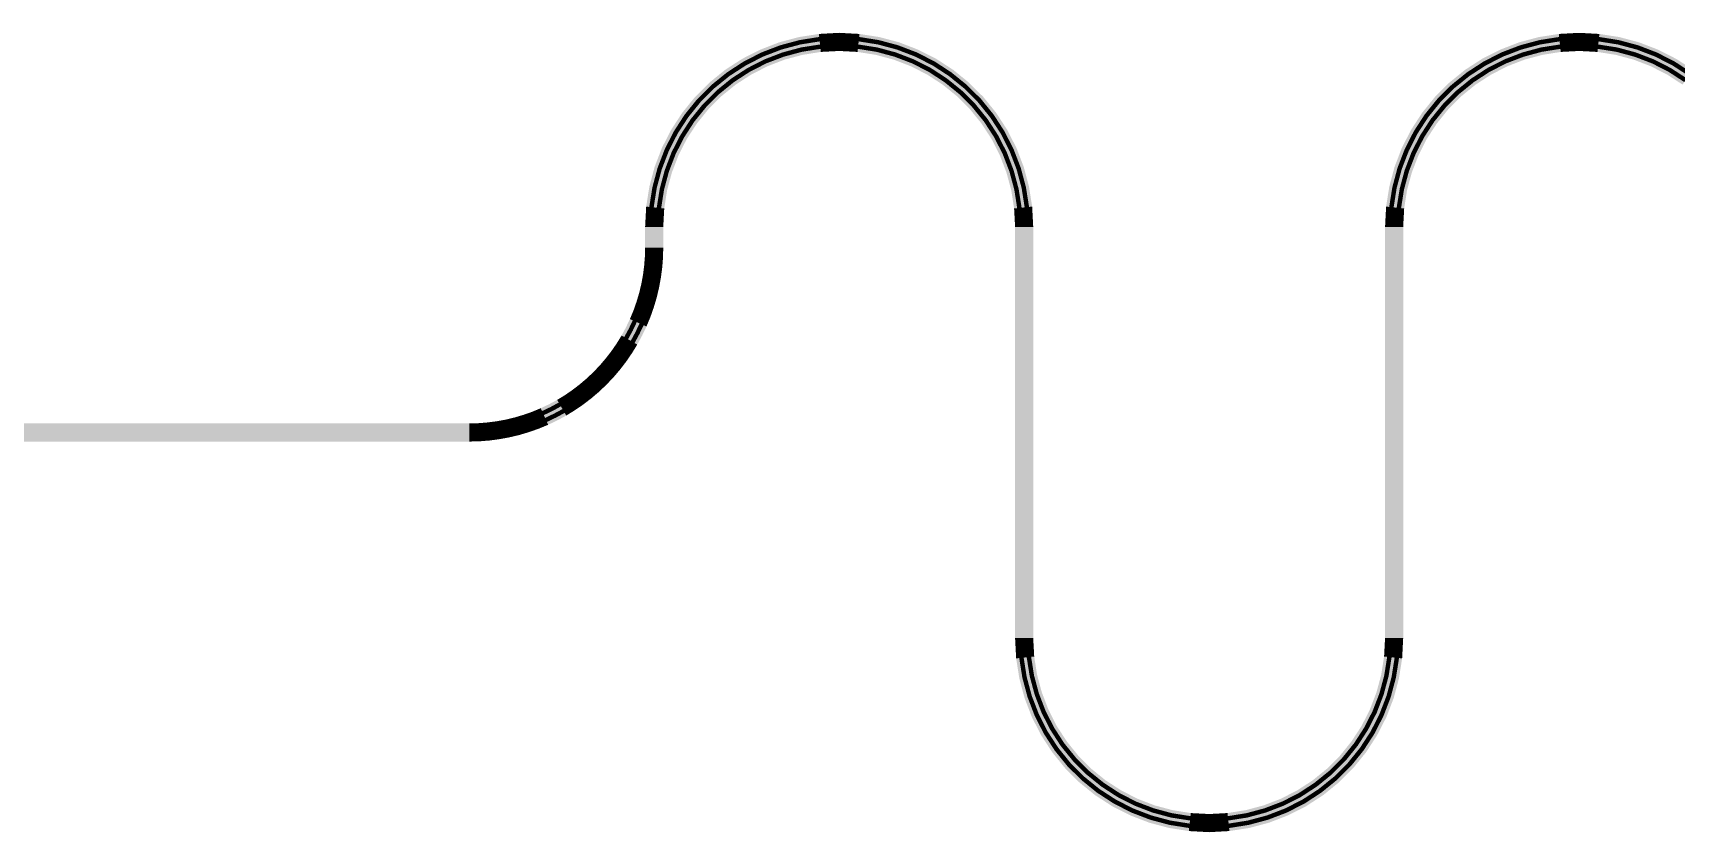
# Model space of a CAD drawing. Extents: x -200 to 7200, y -200 to 2100.
# Drawn here: x 4864.8 to 5131.3, y 885.2 to 1014.8 of the extents above; entities that cross this region are included whole.
import ezdxf

# ---------------------------------------------------------------- set-up
doc = ezdxf.new("R2010")
doc.units = 0
doc.layers.add('GAP', color=1, linetype='continuous')
doc.layers.add('PIN', color=3, linetype='continuous')

# ---------------------------------------------------------------- blocks, each defined once
blk = doc.blocks.new('R2C1BGAP')
for points in [[(4985.81, 1013.29), (4985.81, 1013.29), (4982.73, 1012.1)], [(4986.71, 1010.49), (4985.81, 1013.29), (4983.93, 1009.42), (4982.73, 1012.1)], [(4988.99, 1014.14), (4988.99, 1014.14), (4985.81, 1013.29)], [(4989.6, 1011.26), (4988.99, 1014.14), (4986.71, 1010.49), (4985.81, 1013.29)], [(4992.24, 1014.65), (4992.24, 1014.65), (4988.99, 1014.14)], [(4992.55, 1011.73), (4992.24, 1014.65), (4989.6, 1011.26), (4988.99, 1014.14)], [(4995.53, 1014.83), (4995.53, 1014.83), (4992.24, 1014.65)], [(4995.53, 1011.89), (4995.53, 1014.83), (4992.55, 1011.73), (4992.24, 1014.65)], [(4998.82, 1014.65), (4998.82, 1014.65), (4995.53, 1014.83)], [(4998.51, 1011.73), (4998.82, 1014.65), (4995.53, 1011.89), (4995.53, 1014.83)], [(5001.46, 1011.26), (5002.07, 1014.14), (4998.51, 1011.73), (4998.82, 1014.65)], [(5002.07, 1014.14), (5002.07, 1014.14), (4998.82, 1014.65)], [(5004.35, 1010.49), (5005.25, 1013.29), (5001.46, 1011.26), (5002.07, 1014.14)], [(5005.25, 1013.29), (5005.25, 1013.29), (5002.07, 1014.14)], [(5007.13, 1009.42), (5008.33, 1012.1), (5004.35, 1010.49), (5005.25, 1013.29)], [(5008.33, 1012.1), (5008.33, 1012.1), (5005.25, 1013.29)], [(5105.81, 1013.29), (5105.81, 1013.29), (5102.73, 1012.1)], [(5106.71, 1010.49), (5105.81, 1013.29), (5103.93, 1009.42), (5102.73, 1012.1)], [(5108.99, 1014.14), (5108.99, 1014.14), (5105.81, 1013.29)], [(5109.6, 1011.26), (5108.99, 1014.14), (5106.71, 1010.49), (5105.81, 1013.29)], [(5112.24, 1014.65), (5112.24, 1014.65), (5108.99, 1014.14)], [(5112.55, 1011.73), (5112.24, 1014.65), (5109.6, 1011.26), (5108.99, 1014.14)], [(5115.53, 1014.83), (5115.53, 1014.83), (5112.24, 1014.65)], [(5115.53, 1011.89), (5115.53, 1014.83), (5112.55, 1011.73), (5112.24, 1014.65)], [(5118.82, 1014.65), (5118.82, 1014.65), (5115.53, 1014.83)], [(5118.51, 1011.73), (5118.82, 1014.65), (5115.53, 1011.89), (5115.53, 1014.83)], [(5121.46, 1011.26), (5122.07, 1014.14), (5118.51, 1011.73), (5118.82, 1014.65)], [(5122.07, 1014.14), (5122.07, 1014.14), (5118.82, 1014.65)], [(5124.35, 1010.49), (5125.25, 1013.29), (5121.46, 1011.26), (5122.07, 1014.14)], [(5125.25, 1013.29), (5125.25, 1013.29), (5122.07, 1014.14)], [(5127.13, 1009.42), (5128.33, 1012.1), (5124.35, 1010.49), (5125.25, 1013.29)], [(5128.33, 1012.1), (5128.33, 1012.1), (5125.25, 1013.29)], [(4979.8, 1010.61), (4979.8, 1010.61), (4977.03, 1008.82)], [(4981.27, 1008.06), (4979.8, 1010.61), (4978.76, 1006.44), (4977.03, 1008.82)], [(4982.73, 1012.1), (4982.73, 1012.1), (4979.8, 1010.61)], [(4983.93, 1009.42), (4982.73, 1012.1), (4981.27, 1008.06), (4979.8, 1010.61)], [(4986.71, 1010.49), (4986.71, 1010.49), (4983.93, 1009.42)], [(4989.6, 1011.26), (4989.6, 1011.26), (4986.71, 1010.49)], [(4992.55, 1011.73), (4992.55, 1011.73), (4989.6, 1011.26)], [(4995.53, 1011.89), (4995.53, 1011.89), (4992.55, 1011.73)], [(4998.51, 1011.73), (4998.51, 1011.73), (4995.53, 1011.89)], [(5001.46, 1011.26), (5001.46, 1011.26), (4998.51, 1011.73)], [(5004.35, 1010.49), (5004.35, 1010.49), (5001.46, 1011.26)], [(5007.13, 1009.42), (5007.13, 1009.42), (5004.35, 1010.49)], [(5009.8, 1008.06), (5011.27, 1010.61), (5007.13, 1009.42), (5008.33, 1012.1)], [(5011.27, 1010.61), (5011.27, 1010.61), (5008.33, 1012.1)], [(5012.3, 1006.44), (5014.03, 1008.82), (5009.8, 1008.06), (5011.27, 1010.61)], [(5014.03, 1008.82), (5014.03, 1008.82), (5011.27, 1010.61)], [(5099.8, 1010.61), (5099.8, 1010.61), (5097.03, 1008.82)], [(5101.27, 1008.06), (5099.8, 1010.61), (5098.76, 1006.44), (5097.03, 1008.82)], [(5102.73, 1012.1), (5102.73, 1012.1), (5099.8, 1010.61)], [(5103.93, 1009.42), (5102.73, 1012.1), (5101.27, 1008.06), (5099.8, 1010.61)], [(5106.71, 1010.49), (5106.71, 1010.49), (5103.93, 1009.42)], [(5109.6, 1011.26), (5109.6, 1011.26), (5106.71, 1010.49)], [(5112.55, 1011.73), (5112.55, 1011.73), (5109.6, 1011.26)], [(5115.53, 1011.89), (5115.53, 1011.89), (5112.55, 1011.73)], [(5118.51, 1011.73), (5118.51, 1011.73), (5115.53, 1011.89)], [(5121.46, 1011.26), (5121.46, 1011.26), (5118.51, 1011.73)], [(5124.35, 1010.49), (5124.35, 1010.49), (5121.46, 1011.26)], [(5127.13, 1009.42), (5127.13, 1009.42), (5124.35, 1010.49)], [(5129.8, 1008.06), (5131.27, 1010.61), (5127.13, 1009.42), (5128.33, 1012.1)], [(5131.27, 1010.61), (5131.27, 1010.61), (5128.33, 1012.1)], [(5132.3, 1006.44), (5134.03, 1008.82), (5129.8, 1008.06), (5131.27, 1010.61)], [(5134.03, 1008.82), (5134.03, 1008.82), (5131.27, 1010.61)], [(4977.03, 1008.82), (4977.03, 1008.82), (4974.47, 1006.74)], [(4978.76, 1006.44), (4977.03, 1008.82), (4976.44, 1004.56), (4974.47, 1006.74)], [(4981.27, 1008.06), (4981.27, 1008.06), (4978.76, 1006.44)], [(4983.93, 1009.42), (4983.93, 1009.42), (4981.27, 1008.06)], [(5009.8, 1008.06), (5009.8, 1008.06), (5007.13, 1009.42)], [(5012.3, 1006.44), (5012.3, 1006.44), (5009.8, 1008.06)], [(5014.62, 1004.56), (5016.59, 1006.74), (5012.3, 1006.44), (5014.03, 1008.82)], [(5016.59, 1006.74), (5016.59, 1006.74), (5014.03, 1008.82)], [(5097.03, 1008.82), (5097.03, 1008.82), (5094.47, 1006.74)], [(5098.76, 1006.44), (5097.03, 1008.82), (5096.44, 1004.56), (5094.47, 1006.74)], [(5101.27, 1008.06), (5101.27, 1008.06), (5098.76, 1006.44)], [(5103.93, 1009.42), (5103.93, 1009.42), (5101.27, 1008.06)], [(5129.8, 1008.06), (5129.8, 1008.06), (5127.13, 1009.42)], [(5132.3, 1006.44), (5132.3, 1006.44), (5129.8, 1008.06)], [(4974.47, 1006.74), (4974.47, 1006.74), (4972.14, 1004.41)], [(4976.44, 1004.56), (4974.47, 1006.74), (4974.33, 1002.45), (4972.14, 1004.41)], [(4978.76, 1006.44), (4978.76, 1006.44), (4976.44, 1004.56)], [(5014.62, 1004.56), (5014.62, 1004.56), (5012.3, 1006.44)], [(5016.73, 1002.45), (5018.92, 1004.41), (5014.62, 1004.56), (5016.59, 1006.74)], [(5018.92, 1004.41), (5018.92, 1004.41), (5016.59, 1006.74)], [(5094.47, 1006.74), (5094.47, 1006.74), (5092.14, 1004.41)], [(5096.44, 1004.56), (5094.47, 1006.74), (5094.33, 1002.45), (5092.14, 1004.41)], [(5098.76, 1006.44), (5098.76, 1006.44), (5096.44, 1004.56)], [(4972.14, 1004.41), (4972.14, 1004.41), (4970.07, 1001.85)], [(4974.33, 1002.45), (4972.14, 1004.41), (4972.45, 1000.12), (4970.07, 1001.85)], [(4974.33, 1002.45), (4974.33, 1002.45), (4972.45, 1000.12)], [(4976.44, 1004.56), (4976.44, 1004.56), (4974.33, 1002.45)], [(5016.73, 1002.45), (5016.73, 1002.45), (5014.62, 1004.56)], [(5018.61, 1000.12), (5020.99, 1001.85), (5016.73, 1002.45), (5018.92, 1004.41)], [(5018.61, 1000.12), (5018.61, 1000.12), (5016.73, 1002.45)], [(5020.99, 1001.85), (5020.99, 1001.85), (5018.92, 1004.41)], [(5092.14, 1004.41), (5092.14, 1004.41), (5090.07, 1001.85)], [(5094.33, 1002.45), (5092.14, 1004.41), (5092.45, 1000.12), (5090.07, 1001.85)], [(5094.33, 1002.45), (5094.33, 1002.45), (5092.45, 1000.12)], [(5096.44, 1004.56), (5096.44, 1004.56), (5094.33, 1002.45)], [(4970.07, 1001.85), (4970.07, 1001.85), (4968.28, 999.09)], [(4972.45, 1000.12), (4970.07, 1001.85), (4970.82, 997.62), (4968.28, 999.09)], [(4972.45, 1000.12), (4972.45, 1000.12), (4970.82, 997.62)], [(5020.24, 997.62), (5022.78, 999.09), (5018.61, 1000.12), (5020.99, 1001.85)], [(5020.24, 997.62), (5020.24, 997.62), (5018.61, 1000.12)], [(5022.78, 999.09), (5022.78, 999.09), (5020.99, 1001.85)], [(5090.07, 1001.85), (5090.07, 1001.85), (5088.28, 999.09)], [(5092.45, 1000.12), (5090.07, 1001.85), (5090.82, 997.62), (5088.28, 999.09)], [(5092.45, 1000.12), (5092.45, 1000.12), (5090.82, 997.62)], [(4968.28, 999.09), (4968.28, 999.09), (4966.78, 996.16)], [(4970.82, 997.62), (4968.28, 999.09), (4969.47, 994.96), (4966.78, 996.16)], [(4970.82, 997.62), (4970.82, 997.62), (4969.47, 994.96)], [(5021.59, 994.96), (5024.28, 996.16), (5020.24, 997.62), (5022.78, 999.09)], [(5021.59, 994.96), (5021.59, 994.96), (5020.24, 997.62)], [(5024.28, 996.16), (5024.28, 996.16), (5022.78, 999.09)], [(5088.28, 999.09), (5088.28, 999.09), (5086.78, 996.16)], [(5090.82, 997.62), (5088.28, 999.09), (5089.47, 994.96), (5086.78, 996.16)], [(5090.82, 997.62), (5090.82, 997.62), (5089.47, 994.96)], [(4966.78, 996.16), (4966.78, 996.16), (4965.6, 993.08)], [(4969.47, 994.96), (4966.78, 996.16), (4968.4, 992.17), (4965.6, 993.08)], [(4969.47, 994.96), (4969.47, 994.96), (4968.4, 992.17)], [(5022.66, 992.17), (5025.46, 993.08), (5021.59, 994.96), (5024.28, 996.16)], [(5022.66, 992.17), (5022.66, 992.17), (5021.59, 994.96)], [(5025.46, 993.08), (5025.46, 993.08), (5024.28, 996.16)], [(5086.78, 996.16), (5086.78, 996.16), (5085.6, 993.08)], [(5089.47, 994.96), (5086.78, 996.16), (5088.4, 992.17), (5085.6, 993.08)], [(5089.47, 994.96), (5089.47, 994.96), (5088.4, 992.17)], [(4965.6, 993.08), (4965.6, 993.08), (4964.75, 989.9)], [(4968.4, 992.17), (4965.6, 993.08), (4967.62, 989.29), (4964.75, 989.9)], [(4968.4, 992.17), (4968.4, 992.17), (4967.62, 989.29)], [(5023.44, 989.29), (5026.31, 989.9), (5022.66, 992.17), (5025.46, 993.08)], [(5023.44, 989.29), (5023.44, 989.29), (5022.66, 992.17)], [(5026.31, 989.9), (5026.31, 989.9), (5025.46, 993.08)], [(5085.6, 993.08), (5085.6, 993.08), (5084.75, 989.9)], [(5088.4, 992.17), (5085.6, 993.08), (5087.62, 989.29), (5084.75, 989.9)], [(5088.4, 992.17), (5088.4, 992.17), (5087.62, 989.29)], [(4964.75, 989.9), (4964.75, 989.9), (4964.23, 986.64)], [(4967.62, 989.29), (4964.75, 989.9), (4967.16, 986.34), (4964.23, 986.64)], [(4967.62, 989.29), (4967.62, 989.29), (4967.16, 986.34)], [(5023.9, 986.34), (5026.83, 986.64), (5023.44, 989.29), (5026.31, 989.9)], [(5023.9, 986.34), (5023.9, 986.34), (5023.44, 989.29)], [(5026.83, 986.64), (5026.83, 986.64), (5026.31, 989.9)], [(5084.75, 989.9), (5084.75, 989.9), (5084.23, 986.64)], [(5087.62, 989.29), (5084.75, 989.9), (5087.16, 986.34), (5084.23, 986.64)], [(5087.62, 989.29), (5087.62, 989.29), (5087.16, 986.34)], [(4964.23, 986.64), (4964.23, 986.64), (4964.06, 983.36)], [(4967.16, 986.34), (4964.23, 986.64), (4967, 983.36), (4964.06, 983.36)], [(4967.16, 986.34), (4967.16, 986.34), (4967, 983.36)], [(5024.06, 983.36), (5027, 983.36), (5023.9, 986.34), (5026.83, 986.64)], [(5024.06, 983.36), (5024.06, 983.36), (5023.9, 986.34)], [(5027, 983.36), (5027, 983.36), (5026.83, 986.64)], [(5084.23, 986.64), (5084.23, 986.64), (5084.06, 983.36)], [(5087.16, 986.34), (5084.23, 986.64), (5087, 983.36), (5084.06, 983.36)], [(5087.16, 986.34), (5087.16, 986.34), (5087, 983.36)], [(4964.06, 983.36), (4964.06, 980), (4967, 983.36), (4967, 980)], [(5027, 916.64), (5027, 983.36), (5024.06, 916.64), (5024.06, 983.36)], [(5084.06, 983.36), (5084.06, 916.64), (5087, 983.36), (5087, 916.64)], [(4964.02, 978.51), (4964.02, 978.51), (4963.9, 977.02)], [(4964.02, 978.51), (4966.96, 978.35), (4963.9, 977.02), (4966.83, 976.71)], [(4964.06, 980), (4964.06, 980), (4964.02, 978.51)], [(4964.06, 980), (4967, 980), (4964.02, 978.51), (4966.96, 978.35)], [(4966.96, 978.35), (4966.96, 978.35), (4966.83, 976.71)], [(4967, 980), (4967, 980), (4966.96, 978.35)], [(4963.71, 975.54), (4963.71, 975.54), (4963.44, 974.07)], [(4963.71, 975.54), (4966.61, 975.08), (4963.44, 974.07), (4966.31, 973.46)], [(4963.9, 977.02), (4963.9, 977.02), (4963.71, 975.54)], [(4963.9, 977.02), (4966.83, 976.71), (4963.71, 975.54), (4966.61, 975.08)], [(4966.83, 976.71), (4966.83, 976.71), (4966.61, 975.08)], [(4963.44, 974.07), (4963.44, 974.07), (4963.09, 972.62)], [(4963.44, 974.07), (4966.31, 973.46), (4963.09, 972.62), (4965.93, 971.85)], [(4966.31, 973.46), (4966.31, 973.46), (4965.93, 971.85)], [(4966.61, 975.08), (4966.61, 975.08), (4966.31, 973.46)], [(4962.66, 971.18), (4962.66, 971.18), (4962.17, 969.78)], [(4962.66, 971.18), (4965.46, 970.28), (4962.17, 969.78), (4964.91, 968.72)], [(4963.09, 972.62), (4963.09, 972.62), (4962.66, 971.18)], [(4963.09, 972.62), (4965.93, 971.85), (4962.66, 971.18), (4965.46, 970.28)], [(4965.46, 970.28), (4965.46, 970.28), (4964.91, 968.72)], [(4965.93, 971.85), (4965.93, 971.85), (4965.46, 970.28)], [(4961.59, 968.4), (4961.59, 968.4), (4960.95, 967.05)], [(4961.59, 968.4), (4964.28, 967.2), (4960.95, 967.05), (4963.57, 965.71)], [(4962.17, 969.78), (4962.17, 969.78), (4961.59, 968.4)], [(4962.17, 969.78), (4964.91, 968.72), (4961.59, 968.4), (4964.28, 967.2)], [(4964.91, 968.72), (4964.91, 968.72), (4964.28, 967.2)], [(4960.24, 965.73), (4960.24, 965.73), (4959.46, 964.46)], [(4960.24, 965.73), (4962.78, 964.26), (4959.46, 964.46), (4961.92, 962.86)], [(4960.95, 967.05), (4960.95, 967.05), (4960.24, 965.73)], [(4960.95, 967.05), (4963.57, 965.71), (4960.24, 965.73), (4962.78, 964.26)], [(4963.57, 965.71), (4963.57, 965.71), (4962.78, 964.26)], [(4964.28, 967.2), (4964.28, 967.2), (4963.57, 965.71)], [(4958.61, 963.23), (4958.61, 963.23), (4957.7, 962.05)], [(4958.61, 963.23), (4960.99, 961.5), (4957.7, 962.05), (4959.99, 960.2)], [(4959.46, 964.46), (4959.46, 964.46), (4958.61, 963.23)], [(4959.46, 964.46), (4961.92, 962.86), (4958.61, 963.23), (4960.99, 961.5)], [(4961.92, 962.86), (4961.92, 962.86), (4960.99, 961.5)], [(4962.78, 964.26), (4962.78, 964.26), (4961.92, 962.86)], [(4955.7, 959.83), (4955.7, 959.83), (4954.62, 958.8)], [(4955.7, 959.83), (4957.78, 957.75), (4954.62, 958.8), (4956.59, 956.61)], [(4956.73, 960.91), (4956.73, 960.91), (4955.7, 959.83)], [(4956.73, 960.91), (4958.92, 958.94), (4955.7, 959.83), (4957.78, 957.75)], [(4957.7, 962.05), (4957.7, 962.05), (4956.73, 960.91)], [(4957.7, 962.05), (4959.99, 960.2), (4956.73, 960.91), (4958.92, 958.94)], [(4959.99, 960.2), (4959.99, 960.2), (4958.92, 958.94)], [(4960.99, 961.5), (4960.99, 961.5), (4959.99, 960.2)], [(4952.3, 956.92), (4952.3, 956.92), (4951.07, 956.07)], [(4952.3, 956.92), (4954.03, 954.54), (4951.07, 956.07), (4952.67, 953.61)], [(4953.48, 957.83), (4953.48, 957.83), (4952.3, 956.92)], [(4953.48, 957.83), (4955.33, 955.54), (4952.3, 956.92), (4954.03, 954.54)], [(4954.62, 958.8), (4954.62, 958.8), (4953.48, 957.83)], [(4954.62, 958.8), (4956.59, 956.61), (4953.48, 957.83), (4955.33, 955.54)], [(4957.78, 957.75), (4957.78, 957.75), (4956.59, 956.61)], [(4958.92, 958.94), (4958.92, 958.94), (4957.78, 957.75)], [(4948.48, 954.58), (4948.48, 954.58), (4947.13, 953.94)], [(4948.48, 954.58), (4949.82, 951.96), (4947.13, 953.94), (4948.33, 951.25)], [(4949.8, 955.29), (4949.8, 955.29), (4948.48, 954.58)], [(4949.8, 955.29), (4951.27, 952.75), (4948.48, 954.58), (4949.82, 951.96)], [(4951.07, 956.07), (4951.07, 956.07), (4949.8, 955.29)], [(4951.07, 956.07), (4952.67, 953.61), (4949.8, 955.29), (4951.27, 952.75)], [(4954.03, 954.54), (4954.03, 954.54), (4952.67, 953.61)], [(4955.33, 955.54), (4955.33, 955.54), (4954.03, 954.54)], [(4956.59, 956.61), (4956.59, 956.61), (4955.33, 955.54)], [(4935.53, 951.47), (3203.5, 951.47), (4935.53, 948.53), (3203.5, 948.53)], [(4937.02, 951.51), (4937.02, 951.51), (4935.53, 951.47)], [(4937.02, 951.51), (4937.18, 948.57), (4935.53, 951.47), (4935.53, 948.53)], [(4938.51, 951.63), (4938.51, 951.63), (4937.02, 951.51)], [(4938.51, 951.63), (4938.82, 948.7), (4937.02, 951.51), (4937.18, 948.57)], [(4939.99, 951.82), (4939.99, 951.82), (4938.51, 951.63)], [(4939.99, 951.82), (4940.45, 948.92), (4938.51, 951.63), (4938.82, 948.7)], [(4941.46, 952.09), (4941.46, 952.09), (4939.99, 951.82)], [(4941.46, 952.09), (4942.07, 949.22), (4939.99, 951.82), (4940.45, 948.92)], [(4942.91, 952.44), (4942.91, 952.44), (4941.46, 952.09)], [(4942.91, 952.44), (4943.68, 949.6), (4941.46, 952.09), (4942.07, 949.22)], [(4944.35, 952.87), (4944.35, 952.87), (4942.91, 952.44)], [(4944.35, 952.87), (4945.25, 950.07), (4942.91, 952.44), (4943.68, 949.6)], [(4945.75, 953.36), (4945.75, 953.36), (4944.35, 952.87)], [(4945.75, 953.36), (4946.81, 950.62), (4944.35, 952.87), (4945.25, 950.07)], [(4947.13, 953.94), (4947.13, 953.94), (4945.75, 953.36)], [(4947.13, 953.94), (4948.33, 951.25), (4945.75, 953.36), (4946.81, 950.62)], [(4949.82, 951.96), (4949.82, 951.96), (4948.33, 951.25)], [(4951.27, 952.75), (4951.27, 952.75), (4949.82, 951.96)], [(4952.67, 953.61), (4952.67, 953.61), (4951.27, 952.75)], [(4940.45, 948.92), (4940.45, 948.92), (4938.82, 948.7)], [(4942.07, 949.22), (4942.07, 949.22), (4940.45, 948.92)], [(4943.68, 949.6), (4943.68, 949.6), (4942.07, 949.22)], [(4945.25, 950.07), (4945.25, 950.07), (4943.68, 949.6)], [(4946.81, 950.62), (4946.81, 950.62), (4945.25, 950.07)], [(4948.33, 951.25), (4948.33, 951.25), (4946.81, 950.62)], [(4937.18, 948.57), (4937.18, 948.57), (4935.53, 948.53)], [(4938.82, 948.7), (4938.82, 948.7), (4937.18, 948.57)], [(5024.23, 913.36), (5024.23, 913.36), (5024.06, 916.64)], [(5027.16, 913.66), (5024.23, 913.36), (5027, 916.64), (5024.06, 916.64)], [(5027.16, 913.66), (5027.16, 913.66), (5027, 916.64)], [(5084.06, 916.64), (5084.06, 916.64), (5083.9, 913.66)], [(5084.06, 916.64), (5087, 916.64), (5083.9, 913.66), (5086.83, 913.36)], [(5087, 916.64), (5087, 916.64), (5086.83, 913.36)], [(5027.62, 910.71), (5024.75, 910.1), (5027.16, 913.66), (5024.23, 913.36)], [(5024.75, 910.1), (5024.75, 910.1), (5024.23, 913.36)], [(5027.62, 910.71), (5027.62, 910.71), (5027.16, 913.66)], [(5083.9, 913.66), (5083.9, 913.66), (5083.44, 910.71)], [(5083.9, 913.66), (5086.83, 913.36), (5083.44, 910.71), (5086.31, 910.1)], [(5086.83, 913.36), (5086.83, 913.36), (5086.31, 910.1)], [(5028.4, 907.83), (5025.6, 906.92), (5027.62, 910.71), (5024.75, 910.1)], [(5025.6, 906.92), (5025.6, 906.92), (5024.75, 910.1)], [(5028.4, 907.83), (5028.4, 907.83), (5027.62, 910.71)], [(5083.44, 910.71), (5083.44, 910.71), (5082.66, 907.83)], [(5083.44, 910.71), (5086.31, 910.1), (5082.66, 907.83), (5085.46, 906.92)], [(5086.31, 910.1), (5086.31, 910.1), (5085.46, 906.92)], [(5029.47, 905.04), (5026.78, 903.84), (5028.4, 907.83), (5025.6, 906.92)], [(5026.78, 903.84), (5026.78, 903.84), (5025.6, 906.92)], [(5029.47, 905.04), (5029.47, 905.04), (5028.4, 907.83)], [(5082.66, 907.83), (5082.66, 907.83), (5081.59, 905.04)], [(5082.66, 907.83), (5085.46, 906.92), (5081.59, 905.04), (5084.28, 903.84)], [(5085.46, 906.92), (5085.46, 906.92), (5084.28, 903.84)], [(5030.82, 902.38), (5028.28, 900.91), (5029.47, 905.04), (5026.78, 903.84)], [(5028.28, 900.91), (5028.28, 900.91), (5026.78, 903.84)], [(5030.82, 902.38), (5030.82, 902.38), (5029.47, 905.04)], [(5081.59, 905.04), (5081.59, 905.04), (5080.24, 902.38)], [(5081.59, 905.04), (5084.28, 903.84), (5080.24, 902.38), (5082.78, 900.91)], [(5084.28, 903.84), (5084.28, 903.84), (5082.78, 900.91)], [(5032.45, 899.88), (5030.07, 898.15), (5030.82, 902.38), (5028.28, 900.91)], [(5030.07, 898.15), (5030.07, 898.15), (5028.28, 900.91)], [(5032.45, 899.88), (5032.45, 899.88), (5030.82, 902.38)], [(5080.24, 902.38), (5080.24, 902.38), (5078.61, 899.88)], [(5080.24, 902.38), (5082.78, 900.91), (5078.61, 899.88), (5080.99, 898.15)], [(5082.78, 900.91), (5082.78, 900.91), (5080.99, 898.15)], [(5034.33, 897.55), (5032.14, 895.59), (5032.45, 899.88), (5030.07, 898.15)], [(5032.14, 895.59), (5032.14, 895.59), (5030.07, 898.15)], [(5034.33, 897.55), (5034.33, 897.55), (5032.45, 899.88)], [(5078.61, 899.88), (5078.61, 899.88), (5076.73, 897.55)], [(5078.61, 899.88), (5080.99, 898.15), (5076.73, 897.55), (5078.92, 895.59)], [(5080.99, 898.15), (5080.99, 898.15), (5078.92, 895.59)], [(5036.44, 895.44), (5034.47, 893.26), (5034.33, 897.55), (5032.14, 895.59)], [(5034.47, 893.26), (5034.47, 893.26), (5032.14, 895.59)], [(5036.44, 895.44), (5036.44, 895.44), (5034.33, 897.55)], [(5038.76, 893.56), (5037.03, 891.18), (5036.44, 895.44), (5034.47, 893.26)], [(5038.76, 893.56), (5038.76, 893.56), (5036.44, 895.44)], [(5074.62, 895.44), (5074.62, 895.44), (5072.3, 893.56)], [(5074.62, 895.44), (5076.59, 893.26), (5072.3, 893.56), (5074.03, 891.18)], [(5076.73, 897.55), (5076.73, 897.55), (5074.62, 895.44)], [(5076.73, 897.55), (5078.92, 895.59), (5074.62, 895.44), (5076.59, 893.26)], [(5078.92, 895.59), (5078.92, 895.59), (5076.59, 893.26)], [(5037.03, 891.18), (5037.03, 891.18), (5034.47, 893.26)], [(5041.27, 891.94), (5039.8, 889.39), (5038.76, 893.56), (5037.03, 891.18)], [(5041.27, 891.94), (5041.27, 891.94), (5038.76, 893.56)], [(5072.3, 893.56), (5072.3, 893.56), (5069.8, 891.94)], [(5072.3, 893.56), (5074.03, 891.18), (5069.8, 891.94), (5071.27, 889.39)], [(5076.59, 893.26), (5076.59, 893.26), (5074.03, 891.18)], [(5039.8, 889.39), (5039.8, 889.39), (5037.03, 891.18)], [(5043.93, 890.58), (5042.73, 887.9), (5041.27, 891.94), (5039.8, 889.39)], [(5043.93, 890.58), (5043.93, 890.58), (5041.27, 891.94)], [(5046.71, 889.51), (5045.81, 886.71), (5043.93, 890.58), (5042.73, 887.9)], [(5046.71, 889.51), (5046.71, 889.51), (5043.93, 890.58)], [(5067.13, 890.58), (5067.13, 890.58), (5064.35, 889.51)], [(5067.13, 890.58), (5068.33, 887.9), (5064.35, 889.51), (5065.25, 886.71)], [(5069.8, 891.94), (5069.8, 891.94), (5067.13, 890.58)], [(5069.8, 891.94), (5071.27, 889.39), (5067.13, 890.58), (5068.33, 887.9)], [(5074.03, 891.18), (5074.03, 891.18), (5071.27, 889.39)], [(5042.73, 887.9), (5042.73, 887.9), (5039.8, 889.39)], [(5045.81, 886.71), (5045.81, 886.71), (5042.73, 887.9)], [(5049.6, 888.74), (5048.99, 885.86), (5046.71, 889.51), (5045.81, 886.71)], [(5049.6, 888.74), (5049.6, 888.74), (5046.71, 889.51)], [(5052.55, 888.27), (5052.24, 885.35), (5049.6, 888.74), (5048.99, 885.86)], [(5052.55, 888.27), (5052.55, 888.27), (5049.6, 888.74)], [(5055.53, 888.11), (5055.53, 885.17), (5052.55, 888.27), (5052.24, 885.35)], [(5055.53, 888.11), (5055.53, 888.11), (5052.55, 888.27)], [(5058.51, 888.27), (5058.51, 888.27), (5055.53, 888.11)], [(5058.51, 888.27), (5058.82, 885.35), (5055.53, 888.11), (5055.53, 885.17)], [(5061.46, 888.74), (5061.46, 888.74), (5058.51, 888.27)], [(5061.46, 888.74), (5062.07, 885.86), (5058.51, 888.27), (5058.82, 885.35)], [(5064.35, 889.51), (5064.35, 889.51), (5061.46, 888.74)], [(5064.35, 889.51), (5065.25, 886.71), (5061.46, 888.74), (5062.07, 885.86)], [(5068.33, 887.9), (5068.33, 887.9), (5065.25, 886.71)], [(5071.27, 889.39), (5071.27, 889.39), (5068.33, 887.9)], [(5048.99, 885.86), (5048.99, 885.86), (5045.81, 886.71)], [(5052.24, 885.35), (5052.24, 885.35), (5048.99, 885.86)], [(5055.53, 885.17), (5055.53, 885.17), (5052.24, 885.35)], [(5058.82, 885.35), (5058.82, 885.35), (5055.53, 885.17)], [(5062.07, 885.86), (5062.07, 885.86), (5058.82, 885.35)], [(5065.25, 886.71), (5065.25, 886.71), (5062.07, 885.86)]]:
    blk.add_solid(points)
blk = doc.blocks.new('R2C1BPIN')
for points in [[(4986.18, 1012.12), (4985.96, 1012.81), (4983.23, 1010.99), (4982.93, 1011.65)], [(4989.24, 1012.94), (4989.09, 1013.65), (4986.18, 1012.12), (4985.96, 1012.81)], [(4992.37, 1013.44), (4992.29, 1014.16), (4989.24, 1012.94), (4989.09, 1013.65)], [(4992.5, 1012.23), (4992.42, 1012.94), (4989.49, 1011.75), (4989.34, 1012.46)], [(4995.53, 1013.61), (4995.53, 1014.33), (4992.37, 1013.44), (4992.29, 1014.16)], [(4995.53, 1012.39), (4995.53, 1013.11), (4992.5, 1012.23), (4992.42, 1012.94)], [(4998.69, 1013.44), (4998.77, 1014.16), (4995.53, 1013.61), (4995.53, 1014.33)], [(4998.56, 1012.23), (4998.64, 1012.94), (4995.53, 1012.39), (4995.53, 1013.11)], [(5001.57, 1011.75), (5001.72, 1012.46), (4998.56, 1012.23), (4998.64, 1012.94)], [(5001.82, 1012.94), (5001.97, 1013.65), (4998.69, 1013.44), (4998.77, 1014.16)], [(5004.88, 1012.12), (5005.1, 1012.81), (5001.82, 1012.94), (5001.97, 1013.65)], [(5007.83, 1010.99), (5008.13, 1011.65), (5004.88, 1012.12), (5005.1, 1012.81)], [(5106.18, 1012.12), (5105.96, 1012.81), (5103.23, 1010.99), (5102.93, 1011.65)], [(5109.24, 1012.94), (5109.09, 1013.65), (5106.18, 1012.12), (5105.96, 1012.81)], [(5112.37, 1013.44), (5112.29, 1014.16), (5109.24, 1012.94), (5109.09, 1013.65)], [(5112.5, 1012.23), (5112.42, 1012.94), (5109.49, 1011.75), (5109.34, 1012.46)], [(5115.53, 1013.61), (5115.53, 1014.33), (5112.37, 1013.44), (5112.29, 1014.16)], [(5115.53, 1012.39), (5115.53, 1013.11), (5112.5, 1012.23), (5112.42, 1012.94)], [(5118.69, 1013.44), (5118.77, 1014.16), (5115.53, 1013.61), (5115.53, 1014.33)], [(5118.56, 1012.23), (5118.64, 1012.94), (5115.53, 1012.39), (5115.53, 1013.11)], [(5121.57, 1011.75), (5121.72, 1012.46), (5118.56, 1012.23), (5118.64, 1012.94)], [(5121.82, 1012.94), (5121.97, 1013.65), (5118.69, 1013.44), (5118.77, 1014.16)], [(5124.88, 1012.12), (5125.1, 1012.81), (5121.82, 1012.94), (5121.97, 1013.65)], [(5127.83, 1010.99), (5128.13, 1011.65), (5124.88, 1012.12), (5125.1, 1012.81)], [(4980.41, 1009.55), (4980.05, 1010.18), (4977.75, 1007.83), (4977.33, 1008.41)], [(4983.23, 1010.99), (4982.93, 1011.65), (4980.41, 1009.55), (4980.05, 1010.18)], [(4983.72, 1009.88), (4983.43, 1010.53), (4981.02, 1008.5), (4980.66, 1009.12)], [(4986.56, 1010.96), (4986.34, 1011.65), (4983.72, 1009.88), (4983.43, 1010.53)], [(4989.49, 1011.75), (4989.34, 1012.46), (4986.56, 1010.96), (4986.34, 1011.65)], [(5004.5, 1010.96), (5004.72, 1011.65), (5001.57, 1011.75), (5001.72, 1012.46)], [(5007.34, 1009.88), (5007.63, 1010.53), (5004.5, 1010.96), (5004.72, 1011.65)], [(5010.05, 1008.5), (5010.41, 1009.12), (5007.34, 1009.88), (5007.63, 1010.53)], [(5010.66, 1009.55), (5011.02, 1010.18), (5007.83, 1010.99), (5008.13, 1011.65)], [(5013.31, 1007.83), (5013.73, 1008.41), (5010.66, 1009.55), (5011.02, 1010.18)], [(5100.41, 1009.55), (5100.05, 1010.18), (5097.75, 1007.83), (5097.33, 1008.41)], [(5103.23, 1010.99), (5102.93, 1011.65), (5100.41, 1009.55), (5100.05, 1010.18)], [(5103.72, 1009.88), (5103.43, 1010.53), (5101.02, 1008.5), (5100.66, 1009.12)], [(5106.56, 1010.96), (5106.34, 1011.65), (5103.72, 1009.88), (5103.43, 1010.53)], [(5109.49, 1011.75), (5109.34, 1012.46), (5106.56, 1010.96), (5106.34, 1011.65)], [(5124.5, 1010.96), (5124.72, 1011.65), (5121.57, 1011.75), (5121.72, 1012.46)], [(5127.34, 1009.88), (5127.63, 1010.53), (5124.5, 1010.96), (5124.72, 1011.65)], [(5130.05, 1008.5), (5130.41, 1009.12), (5127.34, 1009.88), (5127.63, 1010.53)], [(5130.66, 1009.55), (5131.02, 1010.18), (5127.83, 1010.99), (5128.13, 1011.65)], [(5133.31, 1007.83), (5133.73, 1008.41), (5130.66, 1009.55), (5131.02, 1010.18)], [(4977.75, 1007.83), (4977.33, 1008.41), (4975.29, 1005.84), (4974.81, 1006.37)], [(4978.47, 1006.84), (4978.04, 1007.42), (4976.11, 1004.93), (4975.62, 1005.46)], [(4981.02, 1008.5), (4980.66, 1009.12), (4978.47, 1006.84), (4978.04, 1007.42)], [(5012.59, 1006.84), (5013.02, 1007.42), (5010.05, 1008.5), (5010.41, 1009.12)], [(5014.95, 1004.93), (5015.44, 1005.46), (5012.59, 1006.84), (5013.02, 1007.42)], [(5015.77, 1005.84), (5016.25, 1006.37), (5013.31, 1007.83), (5013.73, 1008.41)], [(5097.75, 1007.83), (5097.33, 1008.41), (5095.29, 1005.84), (5094.81, 1006.37)], [(5098.47, 1006.84), (5098.04, 1007.42), (5096.11, 1004.93), (5095.62, 1005.46)], [(5101.02, 1008.5), (5100.66, 1009.12), (5098.47, 1006.84), (5098.04, 1007.42)], [(5132.59, 1006.84), (5133.02, 1007.42), (5130.05, 1008.5), (5130.41, 1009.12)], [(4975.29, 1005.84), (4974.81, 1006.37), (4973.05, 1003.6), (4972.51, 1004.08)], [(4976.11, 1004.93), (4975.62, 1005.46), (4973.96, 1002.78), (4973.42, 1003.26)], [(5017.1, 1002.78), (5017.64, 1003.26), (5014.95, 1004.93), (5015.44, 1005.46)], [(5018.01, 1003.6), (5018.55, 1004.08), (5015.77, 1005.84), (5016.25, 1006.37)], [(5095.29, 1005.84), (5094.81, 1006.37), (5093.05, 1003.6), (5092.51, 1004.08)], [(5096.11, 1004.93), (5095.62, 1005.46), (5093.96, 1002.78), (5093.42, 1003.26)], [(4973.05, 1003.6), (4972.51, 1004.08), (4971.06, 1001.14), (4970.47, 1001.56)], [(4973.96, 1002.78), (4973.42, 1003.26), (4972.04, 1000.42), (4971.46, 1000.84)], [(5019.02, 1000.42), (5019.6, 1000.84), (5017.1, 1002.78), (5017.64, 1003.26)], [(5020, 1001.14), (5020.59, 1001.56), (5018.01, 1003.6), (5018.55, 1004.08)], [(5093.05, 1003.6), (5092.51, 1004.08), (5091.06, 1001.14), (5090.47, 1001.56)], [(5093.96, 1002.78), (5093.42, 1003.26), (5092.04, 1000.42), (5091.46, 1000.84)], [(4971.06, 1001.14), (4970.47, 1001.56), (4969.33, 998.48), (4968.71, 998.84)], [(4972.04, 1000.42), (4971.46, 1000.84), (4970.39, 997.87), (4969.77, 998.23)], [(5020.67, 997.87), (5021.29, 998.23), (5019.02, 1000.42), (5019.6, 1000.84)], [(5021.73, 998.48), (5022.35, 998.84), (5020, 1001.14), (5020.59, 1001.56)], [(5091.06, 1001.14), (5090.47, 1001.56), (5089.33, 998.48), (5088.71, 998.84)], [(5092.04, 1000.42), (5091.46, 1000.84), (5090.39, 997.87), (5089.77, 998.23)], [(4969.33, 998.48), (4968.71, 998.84), (4967.9, 995.66), (4967.24, 995.95)], [(4970.39, 997.87), (4969.77, 998.23), (4969.01, 995.16), (4968.35, 995.46)], [(5022.05, 995.16), (5022.71, 995.46), (5020.67, 997.87), (5021.29, 998.23)], [(5023.16, 995.66), (5023.82, 995.95), (5021.73, 998.48), (5022.35, 998.84)], [(5089.33, 998.48), (5088.71, 998.84), (5087.9, 995.66), (5087.24, 995.95)], [(5090.39, 997.87), (5089.77, 998.23), (5089.01, 995.16), (5088.35, 995.46)], [(4967.9, 995.66), (4967.24, 995.95), (4966.76, 992.7), (4966.08, 992.93)], [(4969.01, 995.16), (4968.35, 995.46), (4967.92, 992.33), (4967.24, 992.55)], [(5023.14, 992.33), (5023.82, 992.55), (5022.05, 995.16), (5022.71, 995.46)], [(5024.3, 992.7), (5024.98, 992.93), (5023.16, 995.66), (5023.82, 995.95)], [(5087.9, 995.66), (5087.24, 995.95), (5086.76, 992.7), (5086.08, 992.93)], [(5089.01, 995.16), (5088.35, 995.46), (5087.92, 992.33), (5087.24, 992.55)], [(4966.76, 992.7), (4966.08, 992.93), (4965.94, 989.64), (4965.24, 989.79)], [(4967.92, 992.33), (4967.24, 992.55), (4967.13, 989.39), (4966.43, 989.54)], [(5023.93, 989.39), (5024.63, 989.54), (5023.14, 992.33), (5023.82, 992.55)], [(5025.12, 989.64), (5025.82, 989.79), (5024.3, 992.7), (5024.98, 992.93)], [(5086.76, 992.7), (5086.08, 992.93), (5085.94, 989.64), (5085.24, 989.79)], [(5087.92, 992.33), (5087.24, 992.55), (5087.13, 989.39), (5086.43, 989.54)], [(4965.94, 989.64), (4965.24, 989.79), (4965.45, 986.52), (4964.73, 986.59)], [(4967.13, 989.39), (4966.43, 989.54), (4966.66, 986.39), (4965.94, 986.47)], [(5024.4, 986.39), (5025.12, 986.47), (5023.93, 989.39), (5024.63, 989.54)], [(5025.61, 986.52), (5026.33, 986.59), (5025.12, 989.64), (5025.82, 989.79)], [(5085.94, 989.64), (5085.24, 989.79), (5085.45, 986.52), (5084.73, 986.59)], [(5087.13, 989.39), (5086.43, 989.54), (5086.66, 986.39), (5085.94, 986.47)], [(4965.45, 986.52), (4964.73, 986.59), (4965.28, 983.36), (4964.56, 983.36)], [(4966.66, 986.39), (4965.94, 986.47), (4966.5, 983.36), (4965.78, 983.36)], [(5024.56, 983.36), (5025.28, 983.36), (5024.4, 986.39), (5025.12, 986.47)], [(5025.78, 983.36), (5026.5, 983.36), (5025.61, 986.52), (5026.33, 986.59)], [(5085.45, 986.52), (5084.73, 986.59), (5085.28, 983.36), (5084.56, 983.36)], [(5086.66, 986.39), (5085.94, 986.47), (5086.5, 983.36), (5085.78, 983.36)], [(4965.28, 983.36), (4965.28, 980), (4964.56, 983.36), (4964.56, 980)], [(4965.78, 983.36), (4965.78, 980), (4966.5, 983.36), (4966.5, 980)], [(5025.28, 916.64), (5025.28, 983.36), (5024.56, 916.64), (5024.56, 983.36)], [(5025.78, 916.64), (5025.78, 983.36), (5026.5, 916.64), (5026.5, 983.36)], [(5085.28, 983.36), (5085.28, 916.64), (5084.56, 983.36), (5084.56, 916.64)], [(5085.78, 983.36), (5085.78, 916.64), (5086.5, 983.36), (5086.5, 916.64)], [(4964.52, 978.48), (4965.24, 978.44), (4964.4, 976.97), (4965.12, 976.89)], [(4964.56, 980), (4965.28, 980), (4964.52, 978.48), (4965.24, 978.44)], [(4965.74, 978.42), (4966.46, 978.38), (4965.61, 976.84), (4966.33, 976.76)], [(4965.78, 980), (4966.5, 980), (4965.74, 978.42), (4966.46, 978.38)], [(4964.2, 975.46), (4964.91, 975.35), (4963.93, 973.96), (4964.63, 973.81)], [(4964.4, 976.97), (4965.12, 976.89), (4964.2, 975.46), (4964.91, 975.35)], [(4965.61, 976.84), (4966.33, 976.76), (4965.41, 975.27), (4966.12, 975.16)], [(4963.93, 973.96), (4964.63, 973.81), (4963.57, 972.49), (4964.27, 972.3)], [(4965.12, 973.71), (4965.82, 973.56), (4964.75, 972.17), (4965.44, 971.98)], [(4965.41, 975.27), (4966.12, 975.16), (4965.12, 973.71), (4965.82, 973.56)], [(4963.14, 971.03), (4963.82, 970.81), (4962.63, 969.6), (4963.3, 969.34)], [(4963.57, 972.49), (4964.27, 972.3), (4963.14, 971.03), (4963.82, 970.81)], [(4964.3, 970.65), (4964.98, 970.43), (4963.77, 969.16), (4964.44, 968.9)], [(4964.75, 972.17), (4965.44, 971.98), (4964.3, 970.65), (4964.98, 970.43)], [(4962.05, 968.19), (4962.71, 967.9), (4961.4, 966.82), (4962.04, 966.49)], [(4962.63, 969.6), (4963.3, 969.34), (4962.05, 968.19), (4962.71, 967.9)], [(4963.16, 967.7), (4963.82, 967.4), (4962.48, 966.27), (4963.12, 965.94)], [(4963.77, 969.16), (4964.44, 968.9), (4963.16, 967.7), (4963.82, 967.4)], [(4960.67, 965.48), (4961.29, 965.12), (4959.88, 964.19), (4960.48, 963.8)], [(4961.4, 966.82), (4962.04, 966.49), (4960.67, 965.48), (4961.29, 965.12)], [(4961.73, 964.87), (4962.35, 964.51), (4960.9, 963.52), (4961.5, 963.13)], [(4962.48, 966.27), (4963.12, 965.94), (4961.73, 964.87), (4962.35, 964.51)], [(4959.02, 962.94), (4959.6, 962.51), (4958.09, 961.73), (4958.65, 961.28)], [(4959.88, 964.19), (4960.48, 963.8), (4959.02, 962.94), (4959.6, 962.51)], [(4960, 962.22), (4960.59, 961.8), (4959.04, 960.96), (4959.6, 960.51)], [(4960.9, 963.52), (4961.5, 963.13), (4960, 962.22), (4960.59, 961.8)], [(4956.06, 959.47), (4956.57, 958.96), (4954.95, 958.43), (4955.44, 957.89)], [(4957.1, 960.58), (4957.64, 960.09), (4956.06, 959.47), (4956.57, 958.96)], [(4958.01, 959.76), (4958.55, 959.28), (4956.92, 958.61), (4957.43, 958.1)], [(4958.09, 961.73), (4958.65, 961.28), (4957.1, 960.58), (4957.64, 960.09)], [(4959.04, 960.96), (4959.6, 960.51), (4958.01, 959.76), (4958.55, 959.28)], [(4953.8, 957.44), (4954.25, 956.88), (4952.59, 956.51), (4953.02, 955.93)], [(4954.95, 958.43), (4955.44, 957.89), (4953.8, 957.44), (4954.25, 956.88)], [(4955.77, 957.52), (4956.25, 956.98), (4954.57, 956.49), (4955.02, 955.93)], [(4956.92, 958.61), (4957.43, 958.1), (4955.77, 957.52), (4956.25, 956.98)], [(4948.71, 954.13), (4949.04, 953.49), (4947.34, 953.48), (4947.63, 952.82)], [(4950.05, 954.86), (4950.41, 954.24), (4948.71, 954.13), (4949.04, 953.49)], [(4951.34, 955.65), (4951.73, 955.05), (4950.05, 954.86), (4950.41, 954.24)], [(4952.01, 954.63), (4952.4, 954.03), (4950.66, 953.8), (4951.02, 953.18)], [(4952.59, 956.51), (4953.02, 955.93), (4951.34, 955.65), (4951.73, 955.05)], [(4953.31, 955.53), (4953.73, 954.94), (4952.01, 954.63), (4952.4, 954.03)], [(4954.57, 956.49), (4955.02, 955.93), (4953.31, 955.53), (4953.73, 954.94)], [(4941.57, 951.6), (4941.72, 950.9), (4940.07, 951.33), (4940.18, 950.62)], [(4943.04, 951.96), (4943.23, 951.26), (4941.57, 951.6), (4941.72, 950.9)], [(4944.5, 952.39), (4944.72, 951.71), (4943.04, 951.96), (4943.23, 951.26)], [(4945.93, 952.9), (4946.19, 952.23), (4944.5, 952.39), (4944.72, 951.71)], [(4946.37, 951.76), (4946.63, 951.09), (4944.88, 951.23), (4945.1, 950.55)], [(4947.34, 953.48), (4947.63, 952.82), (4945.93, 952.9), (4946.19, 952.23)], [(4947.83, 952.37), (4948.13, 951.71), (4946.37, 951.76), (4946.63, 951.09)], [(4949.26, 953.05), (4949.59, 952.41), (4947.83, 952.37), (4948.13, 951.71)], [(4950.66, 953.8), (4951.02, 953.18), (4949.26, 953.05), (4949.59, 952.41)], [(4935.53, 950.25), (3203.5, 950.25), (4935.53, 950.97), (3203.5, 950.97)], [(4935.53, 949.75), (3203.5, 949.75), (4935.53, 949.03), (3203.5, 949.03)], [(4937.05, 951.01), (4937.09, 950.29), (4935.53, 950.97), (4935.53, 950.25)], [(4937.11, 949.79), (4937.15, 949.07), (4935.53, 949.75), (4935.53, 949.03)], [(4938.56, 951.13), (4938.64, 950.41), (4937.05, 951.01), (4937.09, 950.29)], [(4938.69, 949.92), (4938.77, 949.2), (4937.11, 949.79), (4937.15, 949.07)], [(4940.07, 951.33), (4940.18, 950.62), (4938.56, 951.13), (4938.64, 950.41)], [(4940.26, 950.12), (4940.37, 949.41), (4938.69, 949.92), (4938.77, 949.2)], [(4941.82, 950.41), (4941.97, 949.71), (4940.26, 950.12), (4940.37, 949.41)], [(4943.36, 950.78), (4943.55, 950.09), (4941.82, 950.41), (4941.97, 949.71)], [(4944.88, 951.23), (4945.1, 950.55), (4943.36, 950.78), (4943.55, 950.09)], [(5025.45, 913.48), (5024.73, 913.41), (5025.28, 916.64), (5024.56, 916.64)], [(5026.66, 913.61), (5025.94, 913.53), (5026.5, 916.64), (5025.78, 916.64)], [(5084.56, 916.64), (5085.28, 916.64), (5084.4, 913.61), (5085.12, 913.53)], [(5085.78, 916.64), (5086.5, 916.64), (5085.61, 913.48), (5086.33, 913.41)], [(5025.94, 910.36), (5025.24, 910.21), (5025.45, 913.48), (5024.73, 913.41)], [(5027.13, 910.61), (5026.43, 910.46), (5026.66, 913.61), (5025.94, 913.53)], [(5084.4, 913.61), (5085.12, 913.53), (5083.93, 910.61), (5084.63, 910.46)], [(5085.61, 913.48), (5086.33, 913.41), (5085.12, 910.36), (5085.82, 910.21)], [(5026.76, 907.3), (5026.08, 907.07), (5025.94, 910.36), (5025.24, 910.21)], [(5027.92, 907.67), (5027.24, 907.45), (5027.13, 910.61), (5026.43, 910.46)], [(5083.93, 910.61), (5084.63, 910.46), (5083.14, 907.67), (5083.82, 907.45)], [(5085.12, 910.36), (5085.82, 910.21), (5084.3, 907.3), (5084.98, 907.07)], [(5027.9, 904.34), (5027.24, 904.05), (5026.76, 907.3), (5026.08, 907.07)], [(5029.01, 904.84), (5028.35, 904.54), (5027.92, 907.67), (5027.24, 907.45)], [(5083.14, 907.67), (5083.82, 907.45), (5082.05, 904.84), (5082.71, 904.54)], [(5084.3, 907.3), (5084.98, 907.07), (5083.16, 904.34), (5083.82, 904.05)], [(5029.33, 901.52), (5028.71, 901.16), (5027.9, 904.34), (5027.24, 904.05)], [(5030.39, 902.13), (5029.77, 901.77), (5029.01, 904.84), (5028.35, 904.54)], [(5082.05, 904.84), (5082.71, 904.54), (5080.67, 902.13), (5081.29, 901.77)], [(5083.16, 904.34), (5083.82, 904.05), (5081.73, 901.52), (5082.35, 901.16)], [(5031.06, 898.86), (5030.47, 898.44), (5029.33, 901.52), (5028.71, 901.16)], [(5032.04, 899.58), (5031.46, 899.16), (5030.39, 902.13), (5029.77, 901.77)], [(5080.67, 902.13), (5081.29, 901.77), (5079.02, 899.58), (5079.6, 899.16)], [(5081.73, 901.52), (5082.35, 901.16), (5080, 898.86), (5080.59, 898.44)], [(5033.05, 896.4), (5032.51, 895.92), (5031.06, 898.86), (5030.47, 898.44)], [(5033.96, 897.22), (5033.42, 896.74), (5032.04, 899.58), (5031.46, 899.16)], [(5079.02, 899.58), (5079.6, 899.16), (5077.1, 897.22), (5077.64, 896.74)], [(5080, 898.86), (5080.59, 898.44), (5078.01, 896.4), (5078.55, 895.92)], [(5035.29, 894.16), (5034.81, 893.63), (5033.05, 896.4), (5032.51, 895.92)], [(5036.11, 895.07), (5035.62, 894.54), (5033.96, 897.22), (5033.42, 896.74)], [(5077.1, 897.22), (5077.64, 896.74), (5074.95, 895.07), (5075.44, 894.54)], [(5078.01, 896.4), (5078.55, 895.92), (5075.77, 894.16), (5076.25, 893.63)], [(5037.75, 892.17), (5037.33, 891.59), (5035.29, 894.16), (5034.81, 893.63)], [(5038.47, 893.16), (5038.04, 892.58), (5036.11, 895.07), (5035.62, 894.54)], [(5041.02, 891.5), (5040.66, 890.88), (5038.47, 893.16), (5038.04, 892.58)], [(5072.59, 893.16), (5073.02, 892.58), (5070.05, 891.5), (5070.41, 890.88)], [(5074.95, 895.07), (5075.44, 894.54), (5072.59, 893.16), (5073.02, 892.58)], [(5075.77, 894.16), (5076.25, 893.63), (5073.31, 892.17), (5073.73, 891.59)], [(5040.41, 890.45), (5040.05, 889.82), (5037.75, 892.17), (5037.33, 891.59)], [(5043.23, 889.01), (5042.93, 888.35), (5040.41, 890.45), (5040.05, 889.82)], [(5043.72, 890.12), (5043.43, 889.47), (5041.02, 891.5), (5040.66, 890.88)], [(5046.56, 889.04), (5046.34, 888.35), (5043.72, 890.12), (5043.43, 889.47)], [(5067.34, 890.12), (5067.63, 889.47), (5064.5, 889.04), (5064.72, 888.35)], [(5070.05, 891.5), (5070.41, 890.88), (5067.34, 890.12), (5067.63, 889.47)], [(5070.66, 890.45), (5071.02, 889.82), (5067.83, 889.01), (5068.13, 888.35)], [(5073.31, 892.17), (5073.73, 891.59), (5070.66, 890.45), (5071.02, 889.82)], [(5046.18, 887.88), (5045.96, 887.19), (5043.23, 889.01), (5042.93, 888.35)], [(5049.24, 887.06), (5049.09, 886.35), (5046.18, 887.88), (5045.96, 887.19)], [(5049.49, 888.25), (5049.34, 887.54), (5046.56, 889.04), (5046.34, 888.35)], [(5052.5, 887.77), (5052.42, 887.06), (5049.49, 888.25), (5049.34, 887.54)], [(5055.53, 887.61), (5055.53, 886.89), (5052.5, 887.77), (5052.42, 887.06)], [(5058.56, 887.77), (5058.64, 887.06), (5055.53, 887.61), (5055.53, 886.89)], [(5061.57, 888.25), (5061.72, 887.54), (5058.56, 887.77), (5058.64, 887.06)], [(5064.5, 889.04), (5064.72, 888.35), (5061.57, 888.25), (5061.72, 887.54)], [(5064.88, 887.88), (5065.1, 887.19), (5061.82, 887.06), (5061.97, 886.35)], [(5067.83, 889.01), (5068.13, 888.35), (5064.88, 887.88), (5065.1, 887.19)], [(5052.37, 886.56), (5052.29, 885.84), (5049.24, 887.06), (5049.09, 886.35)], [(5055.53, 886.39), (5055.53, 885.67), (5052.37, 886.56), (5052.29, 885.84)], [(5058.69, 886.56), (5058.77, 885.84), (5055.53, 886.39), (5055.53, 885.67)], [(5061.82, 887.06), (5061.97, 886.35), (5058.69, 886.56), (5058.77, 885.84)]]:
    blk.add_solid(points)

msp = doc.modelspace()

# ---------------------------------------------------------------- block references
at = {"layer": 'gap'}
msp.add_blockref('R2C1BGAP', (0, 0), dxfattribs=at)
at = {"layer": 'pin'}
msp.add_blockref('R2C1BPIN', (0, 0), dxfattribs=at)

doc.saveas('drawing.dxf')
